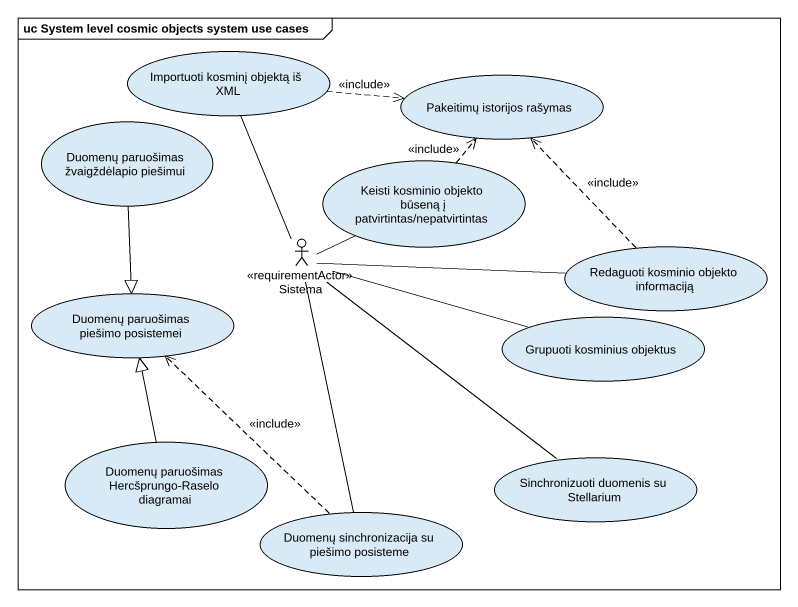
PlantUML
@startuml
mainframe uc System level cosmic objects system use cases
usecase "Importuoti kosminį objektą iš XML" as Importuoti_kosminį_objektą
usecase "Pakeitimų istorijos rašymas" as Pakeitimų_istorijos_rašymas
usecase "Duomenų paruošimas žvaigždėlapio piešimui" as Duomenų_paruošimas
usecase "Keisti kosminio objekto būseną į patvirtintas/nepatvirtintas" as Keisti_kosminio_objekto
actor Sistema <<requirementActor>>
usecase "Redaguoti kosminio objekto informaciją" as Redaguoti_kosminio_objekto
usecase "Duomenų paruošimas piešimo posistemei" as Duomenų_paruošimas_piešimo
usecase "Grupuoti kosminius objektus" as Grupuoti_kosminius_objektus
usecase "Duomenų paruošimas Hercšprungo-Raselo diagramai" as Duomenų_paruošimas_2
usecase "Sinchronizuoti duomenis su Stellarium" as Sinchronizuoti_duomenis_su
usecase "Duomenų sinchronizacija su piešimo posisteme" as Duomenų_sinchronizacija_su
Importuoti_kosminį_objektą .right.> Pakeitimų_istorijos_rašymas : <<include>>
Importuoti_kosminį_objektą -- Sistema
Duomenų_paruošimas --|> Duomenų_paruošimas_piešimo
Keisti_kosminio_objekto .up.> Pakeitimų_istorijos_rašymas : <<include>>
Keisti_kosminio_objekto -left- Sistema
Sistema -right- Grupuoti_kosminius_objektus
Redaguoti_kosminio_objekto .up.> Pakeitimų_istorijos_rašymas : <<include>>
Redaguoti_kosminio_objekto -left- Sistema
Duomenų_paruošimas_2 -up-|> Duomenų_paruošimas_piešimo
Sinchronizuoti_duomenis_su -up- Sistema
Duomenų_sinchronizacija_su -up- Sistema
Duomenų_sinchronizacija_su .up.> Duomenų_paruošimas_piešimo : <<include>>
@enduml
